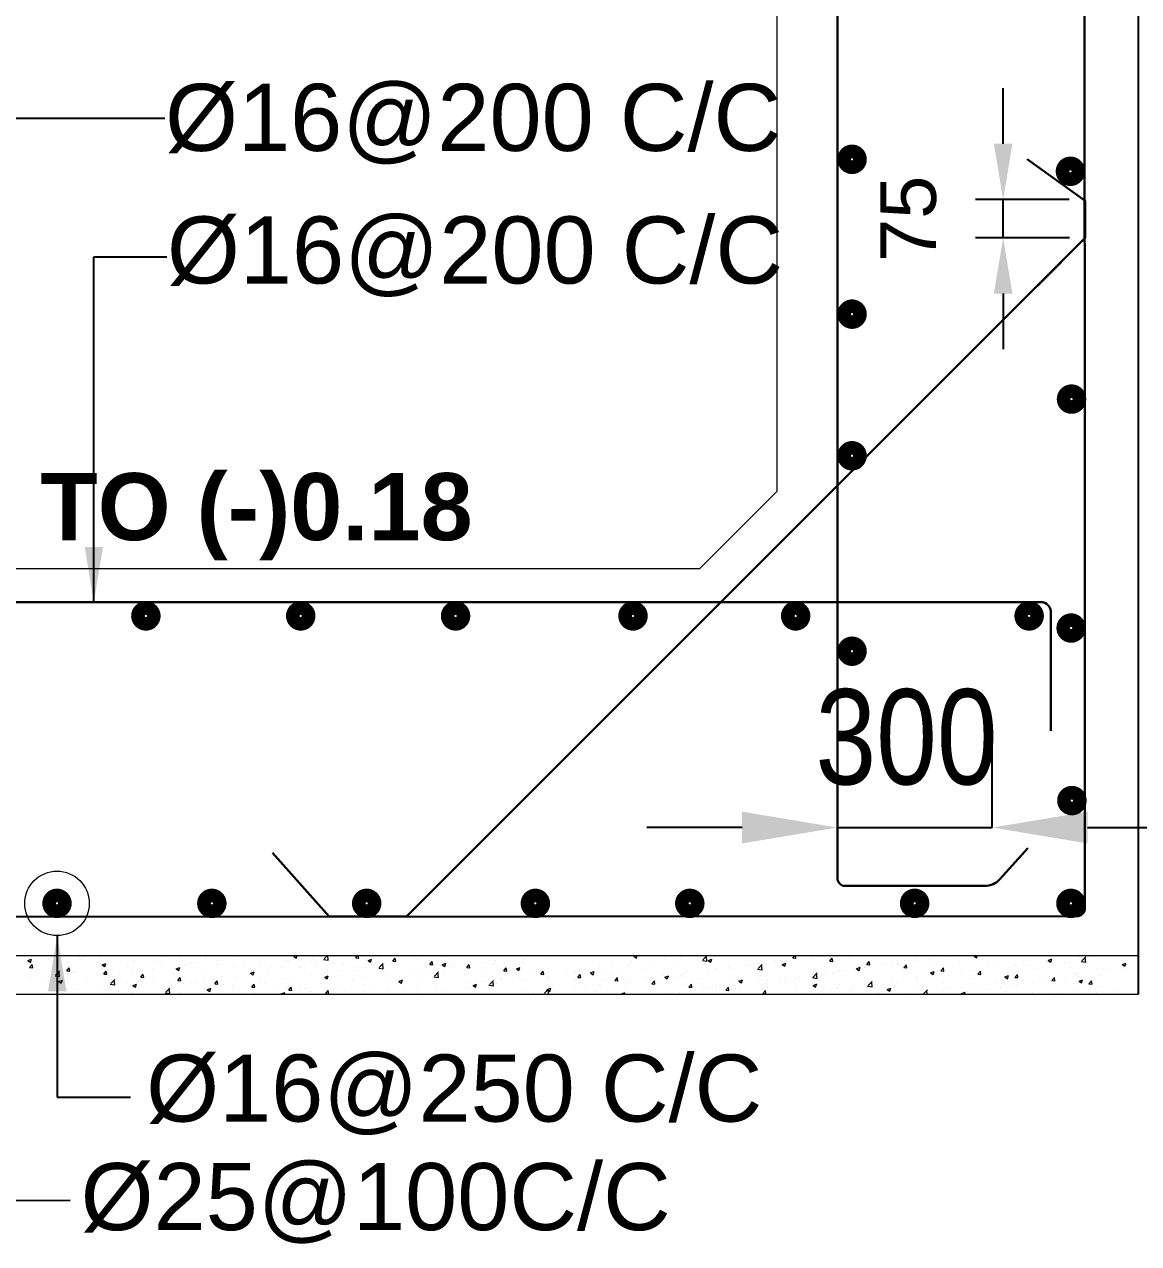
# Model space of a CAD drawing. Extents: x -358915 to 1258323, y -1667244 to -305611.
# Drawn here: x 596799 to 599606, y -1476879 to -1473808 of the extents above; entities that cross this region are included whole.
import ezdxf

# ---------------------------------------------------------------- set-up
doc = ezdxf.new("R2010")
doc.units = 0
doc.header["$LTSCALE"] = 300
doc.header["$MEASUREMENT"] = 0
doc.layers.get('DEFPOINTS').update_dxf_attribs({"linetype": 'CONTINUOUS'})
doc.layers.add('Dim', color=7, linetype='CONTINUOUS', lineweight=9)
doc.layers.add('ROD', color=1, linetype='CONTINUOUS', lineweight=30)
for name, color, linetype in [('LINE', 7, 'CONTINUOUS'), ('TEXT', 10, 'CONTINUOUS'), ('TXT', 7, 'CONTINUOUS')]:
    doc.layers.add(name, color=color, linetype=linetype)
doc.styles.add('Arial', font='arial.ttf')
doc.styles.add('DIM', font='isocp3.shx')
doc.styles.add('dimText', font='ARIALN.TTF')
doc.dimstyles.new('dim n_120', dxfattribs={"dimtxt": 240, "dimasz": 240, "dimexe": 240, "dimexo": 150, "dimgap": 100, "dimtad": 2, "dimdec": 0, "dimzin": 0, "dimdsep": 46, "dimtxsty": 'DIM', "dimcen": 350, "dimclrd": 5, "dimclre": 5, "dimclrt": 7, "dimadec": 0, "dimazin": 0, "dimtfac": 1, "dimtdec": 0, "dimtmove": 0, "dimatfit": 3, "dimfxl": 240, "dimfxlon": 1, "dimtolj": 1, "dimtzin": 0, "dimarcsym": 0})
doc.dimstyles.new('dim_70', dxfattribs={"dimtxt": 140, "dimasz": 140, "dimexe": 70, "dimexo": 40, "dimgap": 50, "dimtad": 1, "dimdec": 0, "dimzin": 0, "dimdsep": 46, "dimtxsty": 'Arial', "dimcen": 0.09, "dimclrd": 5, "dimclre": 5, "dimclrt": 7, "dimadec": 0, "dimazin": 0, "dimtfac": 1, "dimtdec": 0, "dimtmove": 0, "dimatfit": 3, "dimfxl": 1, "dimtolj": 1, "dimtzin": 0, "dimarcsym": 0})

# ---------------------------------------------------------------- blocks, each defined once
blk = doc.blocks.new('*D711')
at = {"layer": 'DEFPOINTS', "color": 0, "ltscale": 50, "transparency": 16777216}
for p in [(599237.3, -1475830.9), (598847.3, -1475947.5), (599237.3, -1475947.5)]:
    blk.add_point(p, dxfattribs=at)
at = {"layer": 'Dim', "color": 5, "lineweight": -2, "ltscale": 50, "transparency": 16777216}
for p, q in [((598847.3, -1475830.9), (598847.3, -1475590.9)), ((599237.3, -1475830.9), (599237.3, -1475590.9)), ((598607.3, -1475830.9), (598367.3, -1475830.9)), ((598847.3, -1475830.9), (599237.3, -1475830.9)), ((599477.3, -1475830.9), (599717.3, -1475830.9))]:
    blk.add_line(p, q, dxfattribs=at)
at = {"layer": 'Dim', "color": 5, "ltscale": 50, "transparency": 16777216}
for points in [[(598607.3, -1475790.9), (598607.3, -1475870.9), (598847.3, -1475830.9)], [(599477.3, -1475790.9), (599477.3, -1475870.9), (599237.3, -1475830.9)]]:
    blk.add_solid(points, dxfattribs=at)
at = {"layer": 'Dim', "color": 7, "ltscale": 50, "transparency": 16777216, "insert": (599021.3, -1475604), "char_height": 240, "attachment_point": 5, "style": 'dimText'}
blk.add_mtext('\\A1;300', dxfattribs=at)
blk = doc.blocks.new('*D712')
at = {"layer": 'DEFPOINTS', "color": 0, "ltscale": 50, "transparency": 16777216}
for p in [(599264.6, -1474248.6), (599471.3, -1474248.6), (599471.4, -1474345.8)]:
    blk.add_point(p, dxfattribs=at)
at = {"layer": 'Dim', "color": 5, "lineweight": -2, "ltscale": 50, "transparency": 16777216}
for p, q in [((599264.6, -1474108.6), (599264.6, -1473968.6)), ((599431.3, -1474248.6), (599194.6, -1474248.6)), ((599264.6, -1474345.8), (599264.6, -1474248.6)), ((599431.4, -1474345.8), (599194.6, -1474345.8)), ((599264.6, -1474485.8), (599264.6, -1474625.8))]:
    blk.add_line(p, q, dxfattribs=at)
at = {"layer": 'Dim', "color": 5, "ltscale": 50, "transparency": 16777216}
for points in [[(599241.3, -1474108.6), (599288, -1474108.6), (599264.6, -1474248.6)], [(599241.3, -1474485.8), (599288, -1474485.8), (599264.6, -1474345.8)]]:
    blk.add_solid(points, dxfattribs=at)
at = {"layer": 'Dim', "color": 7, "lineweight": 18, "ltscale": 50, "transparency": 16777216, "insert": (599026.4, -1474297.6), "char_height": 140, "attachment_point": 5, "rotation": 90, "style": 'Arial'}
blk.add_mtext('\\A1;75', dxfattribs=at)

msp = doc.modelspace()

# ---------------------------------------------------------------- linework, layer by layer
at = {"layer": 'Dim', "color": 2, "ltscale": 50}
for p, q in [((596808.5, -1476166.2, 0), (596817.6, -1476162.7, 0)), ((596808.5, -1476166.2, 0), (596814.9, -1476170.6, 0)), ((596812.7, -1476183.6, 0), (596819, -1476176.1, 0)), ((596814.9, -1476170.6, 0), (596817.5, -1476162.7, 0)), ((596820.5, -1476184.3, 0), (596819, -1476176.2, 0)), ((596861.3, -1476162.1, 0), (596861.3, -1476162.1, 0)), ((596867.9, -1476158, 0), (596867.9, -1476158, 0)), ((596909.4, -1476168.1, 0), (596909.4, -1476168.1, 0)), ((596937.3, -1476161, 0), (596937.3, -1476161, 0)), ((596941.9, -1476163.8, 0), (596941.9, -1476163.8, 0)), ((596991.2, -1476157.3, 0), (596991.2, -1476157.3, 0)), ((596995.3, -1476176.6, 0), (597004.4, -1476173.1, 0)), ((596995.3, -1476176.6, 0), (597001.8, -1476181, 0)), ((597001.7, -1476181, 0), (597004.4, -1476173.1, 0)), ((597006.7, -1476163.9, 0), (597006.7, -1476163.9, 0)), ((597059.6, -1476178.2, 0), (597059.6, -1476178.2, 0)), ((597074.3, -1476168.4, 0), (597074.3, -1476168.4, 0)), ((597076.1, -1476166.8, 0), (597076.1, -1476166.8, 0)), ((597127.1, -1476168.4, 0), (597127.1, -1476168.4, 0)), ((597145.5, -1476169.8, 0), (597145.5, -1476169.8, 0)), ((597150.1, -1476155.4, 0), (597150.1, -1476155.4, 0)), ((597187.5, -1476155.2, 0), (597187.5, -1476155.2, 0)), ((597193.9, -1476159.3, 0), (597193.9, -1476159.3, 0)), ((597203, -1476176.2, 0), (597203, -1476176.2, 0)), ((597214.9, -1476172.7, 0), (597214.9, -1476172.7, 0)), ((597235.5, -1476171.9, 0), (597235.5, -1476171.9, 0)), ((597256.8, -1476158.2, 0), (597256.8, -1476158.2, 0)), ((597284.3, -1476175.6, 0), (597284.3, -1476175.6, 0)), ((597284.7, -1476165.5, 0), (597284.7, -1476165.5, 0)), ((597326.2, -1476161.1, 0), (597326.2, -1476161.1, 0)), ((597366.8, -1476154.6, 0), (597366.8, -1476154.6, 0)), ((597392.2, -1476175.3, 0), (597392.2, -1476175.3, 0)), ((597395.6, -1476164, 0), (597395.6, -1476164, 0)), ((597457.9, -1476167, 0), (597457.9, -1476167, 0)), ((597465, -1476167, 0), (597465, -1476167, 0)), ((597478.2, -1476155.5, 0), (597483.7, -1476153.4, 0)), ((597478.2, -1476155.5, 0), (597484.6, -1476159.9, 0)), ((597484.6, -1476159.9, 0), (597486.8, -1476153.4, 0)), ((597523.8, -1476167.9, 0), (597523.8, -1476167.9, 0)), ((597525.4, -1476157.3, 0), (597525.4, -1476157.3, 0)), ((597534.4, -1476169.9, 0), (597534.4, -1476169.9, 0)), ((597553.2, -1476163.5, 0), (597564.8, -1476165.3, 0)), ((597554.6, -1476162, 0), (597562.9, -1476153.4, 0)), ((597564.7, -1476165.3, 0), (597563.4, -1476153.4, 0)), ((597578.3, -1476173.6, 0), (597578.3, -1476173.6, 0)), ((597599.6, -1476154.9, 0), (597599.6, -1476154.9, 0)), ((597603.8, -1476172.8, 0), (597603.8, -1476172.8, 0)), ((597633.9, -1476159.2, 0), (597638.8, -1476153.4, 0)), ((597633.9, -1476159.2, 0), (597641.7, -1476159.9, 0)), ((597641.6, -1476160, 0), (597640.4, -1476153.4, 0)), ((597660.4, -1476162.8, 0), (597660.4, -1476162.8, 0)), ((597665, -1476165.9, 0), (597674.1, -1476162.4, 0)), ((597665, -1476165.9, 0), (597671.5, -1476170.3, 0)), ((597671.4, -1476170.3, 0), (597674.1, -1476162.5, 0)), ((597673.2, -1476175.8, 0), (597673.2, -1476175.8, 0)), ((597693, -1476158.5, 0), (597693, -1476158.5, 0)), ((597693.4, -1476183.5, 0), (597703.5, -1476173, 0)), ((597703.5, -1476186.8, 0), (597702.1, -1476174.5, 0)), ((597706.6, -1476170.4, 0), (597706.6, -1476170.4, 0)), ((597723.8, -1476173.3, 0), (597723.8, -1476173.3, 0)), ((597727.1, -1476167.4, 0), (597733.4, -1476159.9, 0)), ((597727.1, -1476167.4, 0), (597734.9, -1476168.1, 0)), ((597734.9, -1476168.1, 0), (597733.4, -1476160, 0)), ((597782.4, -1476157.4, 0), (597782.4, -1476157.4, 0)), ((597790.5, -1476164.2, 0), (597790.5, -1476164.2, 0)), ((597820.4, -1476175.6, 0), (597826.6, -1476168.1, 0)), ((597820.4, -1476175.6, 0), (597828.1, -1476176.2, 0)), ((597828.1, -1476176.3, 0), (597826.6, -1476168.1, 0)), ((597851.8, -1476176.4, 0), (597860.9, -1476172.9, 0)), ((597851.8, -1476176.4, 0), (597858.3, -1476180.7, 0)), ((597856.2, -1476155.8, 0), (597856.2, -1476155.8, 0)), ((597858.3, -1476180.7, 0), (597860.9, -1476172.9, 0)), ((597913.6, -1476183.7, 0), (597919.9, -1476176.2, 0)), ((597921.4, -1476184.4, 0), (597919.9, -1476176.3, 0)), ((597954, -1476170.9, 0), (597954, -1476170.9, 0)), ((597983.7, -1476176.9, 0), (597983.7, -1476176.9, 0)), ((597986.5, -1476166.6, 0), (597986.5, -1476166.6, 0)), ((598035.8, -1476160.1, 0), (598035.8, -1476160.1, 0)), ((598054.5, -1476171.9, 0), (598054.5, -1476171.9, 0)), ((598059.5, -1476163.9, 0), (598059.5, -1476163.9, 0)), ((598122.1, -1476162.1, 0), (598122.1, -1476162.1, 0)), ((598280.1, -1476174.7, 0), (598280.1, -1476174.7, 0)), ((598320.4, -1476178.2, 0), (598320.4, -1476178.2, 0)), ((598329.3, -1476168.2, 0), (598329.3, -1476168.2, 0)), ((598334.7, -1476155.2, 0), (598339.5, -1476153.4, 0)), ((598334.7, -1476155.2, 0), (598341.2, -1476159.6, 0)), ((598341.1, -1476159.6, 0), (598343.2, -1476153.4, 0)), ((598387.1, -1476169, 0), (598387.1, -1476169, 0)), ((598411.4, -1476157.4, 0), (598411.4, -1476157.4, 0)), ((598433.2, -1476176.4, 0), (598433.2, -1476176.4, 0)), ((598452.8, -1476160.7, 0), (598452.8, -1476160.7, 0)), ((598507.2, -1476166, 0), (598518.7, -1476167.8, 0)), ((598508.6, -1476164.5, 0), (598518.7, -1476153.9, 0)), ((598509, -1476163.3, 0), (598509, -1476163.3, 0)), ((598518.7, -1476167.8, 0), (598517.3, -1476155.4, 0)), ((598521.5, -1476165.7, 0), (598530.6, -1476162.2, 0)), ((598521.5, -1476165.7, 0), (598528, -1476170, 0)), ((598528, -1476170, 0), (598530.6, -1476162.2, 0)), ((598622.9, -1476176.4, 0), (598622.9, -1476176.4, 0)), ((598647.3, -1476186, 0), (598657.5, -1476175.5, 0)), ((598651.2, -1476176.8, 0), (598651.2, -1476176.8, 0)), ((598657.4, -1476189.3, 0), (598656, -1476176.9, 0)), ((598691.8, -1476165.9, 0), (598691.8, -1476165.9, 0)), ((598705, -1476165.6, 0), (598705, -1476165.6, 0)), ((598708.4, -1476176.1, 0), (598717.5, -1476172.6, 0)), ((598708.4, -1476176.1, 0), (598714.8, -1476180.4, 0)), ((598714.8, -1476180.4, 0), (598717.4, -1476172.6, 0)), ((598718.7, -1476167, 0), (598718.7, -1476167, 0)), ((598734.8, -1476159.3, 0), (598739.8, -1476153.4, 0)), ((598734.8, -1476159.3, 0), (598742.5, -1476160, 0)), ((598737.5, -1476161.3, 0), (598737.5, -1476161.3, 0)), ((598742.5, -1476160.1, 0), (598741.3, -1476153.4, 0)), ((598785.4, -1476157.9, 0), (598785.4, -1476157.9, 0)), ((598786.8, -1476154.8, 0), (598786.8, -1476154.8, 0)), ((598808.9, -1476156.3, 0), (598808.9, -1476156.3, 0)), ((598828, -1476167.5, 0), (598834.3, -1476160, 0)), ((598828, -1476167.5, 0), (598835.8, -1476168.2, 0)), ((598835.8, -1476168.2, 0), (598834.3, -1476160.1, 0)), ((598878.3, -1476159.2, 0), (598878.3, -1476159.2, 0)), ((598921.3, -1476175.7, 0), (598927.5, -1476168.2, 0)), ((598921.3, -1476175.7, 0), (598929, -1476176.3, 0)), ((598929, -1476176.4, 0), (598927.5, -1476168.2, 0)), ((598947.7, -1476162.1, 0), (598947.7, -1476162.1, 0)), ((598968.9, -1476172.3, 0), (598968.9, -1476172.3, 0)), ((598983.8, -1476173.9, 0), (598983.8, -1476173.9, 0)), ((598998.5, -1476173.7, 0), (598998.5, -1476173.7, 0)), ((599014.5, -1476183.8, 0), (599020.8, -1476176.4, 0)), ((599017.1, -1476165, 0), (599017.1, -1476165, 0)), ((599022.2, -1476184.5, 0), (599020.7, -1476176.4, 0)), ((599031.1, -1476169.4, 0), (599031.1, -1476169.4, 0)), ((599044.7, -1476159.3, 0), (599044.7, -1476159.3, 0)), ((599049.4, -1476165.6, 0), (599049.4, -1476165.6, 0)), ((599080.3, -1476162.9, 0), (599080.3, -1476162.9, 0)), ((599086.5, -1476168, 0), (599086.5, -1476168, 0)), ((599117, -1476155.9, 0), (599117, -1476155.9, 0)), ((599155.9, -1476170.9, 0), (599155.9, -1476170.9, 0)), ((599191.3, -1476155, 0), (599195.3, -1476153.4, 0)), ((599191.3, -1476155, 0), (599197.7, -1476159.3, 0)), ((599197.7, -1476159.3, 0), (599199.7, -1476153.4, 0)), ((599225.3, -1476173.8, 0), (599225.3, -1476173.8, 0)), ((599294.7, -1476176.8, 0), (599294.7, -1476176.8, 0)), ((599315.3, -1476171.9, 0), (599315.3, -1476171.9, 0)), ((599324.6, -1476177.5, 0), (599324.6, -1476177.5, 0)), ((599373.9, -1476171, 0), (599373.9, -1476171, 0)), ((599378.1, -1476165.4, 0), (599387.2, -1476161.9, 0)), ((599378.1, -1476165.4, 0), (599384.5, -1476169.7, 0)), ((599382.1, -1476162.8, 0), (599382.1, -1476162.8, 0)), ((599384.5, -1476169.7, 0), (599387.1, -1476161.9, 0)), ((599418.4, -1476171.8, 0), (599418.4, -1476171.8, 0)), ((599447.7, -1476154.4, 0), (599447.7, -1476154.4, 0)), ((599456, -1476160.2, 0), (599456, -1476160.2, 0)), ((599461.1, -1476168.5, 0), (599472.7, -1476170.3, 0)), ((599462.6, -1476167, 0), (599472.7, -1476156.4, 0)), ((599472.7, -1476170.2, 0), (599471.2, -1476157.9, 0)), ((599488.5, -1476155.9, 0), (599488.5, -1476155.9, 0)), ((599494.2, -1476158.8, 0), (599494.2, -1476158.8, 0)), ((599564.9, -1476175.8, 0), (599573.3, -1476172.6, 0)), ((599564.9, -1476175.8, 0), (599571.4, -1476180.1, 0)), ((599571.3, -1476180.2, 0), (599573.3, -1476174.3, 0)), ((596812.7, -1476183.6, 0), (596820.5, -1476184.3, 0)), ((596814.6, -1476206.7, 0), (596814.6, -1476206.7, 0)), ((596827.3, -1476178.9, 0), (596827.3, -1476178.9, 0)), ((596846.8, -1476207.5, 0), (596846.8, -1476207.5, 0)), ((596859.7, -1476205.4, 0), (596859.7, -1476205.4, 0)), ((596876.7, -1476204.1, 0), (596888.3, -1476205.9, 0)), ((596878.2, -1476202.6, 0), (596888.3, -1476192, 0)), ((596888.3, -1476205.9, 0), (596886.8, -1476193.5, 0)), ((596906, -1476191.8, 0), (596912.2, -1476184.3, 0)), ((596906, -1476191.8, 0), (596913.7, -1476192.4, 0)), ((596913.7, -1476192.5, 0), (596912.2, -1476184.3, 0)), ((596922.7, -1476194.4, 0), (596922.7, -1476194.4, 0)), ((596927.2, -1476195.7, 0), (596927.2, -1476195.7, 0)), ((596957, -1476208.6, 0), (596957, -1476208.6, 0)), ((596994, -1476186.5, 0), (596994, -1476186.5, 0)), ((596998.5, -1476181.4, 0), (596998.5, -1476181.4, 0)), ((596999.2, -1476199.9, 0), (597005.5, -1476192.5, 0)), ((596999.2, -1476199.9, 0), (597007, -1476200.6, 0)), ((597007, -1476200.6, 0), (597005.5, -1476192.5, 0)), ((597039.1, -1476197.8, 0), (597039.1, -1476197.8, 0)), ((597071.6, -1476193.5, 0), (597071.6, -1476193.5, 0)), ((597092.5, -1476208.1, 0), (597098.7, -1476200.6, 0)), ((597092.5, -1476208.1, 0), (597100.2, -1476208.8, 0)), ((597100.2, -1476208.8, 0), (597098.7, -1476200.7, 0)), ((597120.9, -1476187, 0), (597120.9, -1476187, 0)), ((597182.1, -1476187, 0), (597191.2, -1476183.6, 0)), ((597182.1, -1476187, 0), (597188.6, -1476191.4, 0)), ((597185.7, -1476216.2, 0), (597192, -1476208.8, 0)), ((597188.6, -1476191.4, 0), (597191.2, -1476183.6, 0)), ((597193.4, -1476217, 0), (597191.9, -1476208.8, 0)), ((597192.3, -1476202.6, 0), (597192.3, -1476202.6, 0)), ((597258, -1476194.2, 0), (597258, -1476194.2, 0)), ((597296.4, -1476206.9, 0), (597296.4, -1476206.9, 0)), ((597325.5, -1476184.5, 0), (597325.5, -1476184.5, 0)), ((597332.6, -1476205.9, 0), (597332.6, -1476205.9, 0)), ((597353.7, -1476178.6, 0), (597353.7, -1476178.6, 0)), ((597365.2, -1476201.6, 0), (597365.2, -1476201.6, 0)), ((597369, -1476197.5, 0), (597378.1, -1476194, 0)), ((597369, -1476197.5, 0), (597375.4, -1476201.8, 0)), ((597372.2, -1476193.9, 0), (597372.2, -1476193.9, 0)), ((597375.4, -1476201.8, 0), (597378, -1476194, 0)), ((597414.4, -1476195.1, 0), (597414.4, -1476195.1, 0)), ((597423.1, -1476181.5, 0), (597423.1, -1476181.5, 0)), ((597448, -1476180.9, 0), (597448, -1476180.9, 0)), ((597492.4, -1476184.4, 0), (597492.4, -1476184.4, 0)), ((597496.5, -1476184.3, 0), (597496.5, -1476184.3, 0)), ((597523.8, -1476200.5, 0), (597523.8, -1476200.5, 0)), ((597529.1, -1476180.1, 0), (597529.1, -1476180.1, 0)), ((597555, -1476196.4, 0), (597555, -1476196.4, 0)), ((597555.8, -1476207.9, 0), (597564.9, -1476204.4, 0)), ((597555.8, -1476207.9, 0), (597562.2, -1476212.2, 0)), ((597561.8, -1476187.4, 0), (597561.8, -1476187.4, 0)), ((597562.2, -1476212.2, 0), (597564.8, -1476204.4, 0)), ((597590.6, -1476191.4, 0), (597590.6, -1476191.4, 0)), ((597630.8, -1476183.4, 0), (597630.8, -1476183.4, 0)), ((597631.2, -1476190.3, 0), (597631.2, -1476190.3, 0)), ((597656.2, -1476183.1, 0), (597656.2, -1476183.1, 0)), ((597692, -1476185.1, 0), (597703.5, -1476186.9, 0)), ((597700.6, -1476193.2, 0), (597700.6, -1476193.2, 0)), ((597708, -1476203.3, 0), (597708, -1476203.3, 0)), ((597742.6, -1476178.7, 0), (597742.6, -1476178.7, 0)), ((597770, -1476196.2, 0), (597770, -1476196.2, 0)), ((597788.9, -1476207.4, 0), (597788.9, -1476207.4, 0)), ((597790.1, -1476192.5, 0), (597790.1, -1476192.5, 0)), ((597812, -1476181.6, 0), (597812, -1476181.6, 0)), ((597822.6, -1476188.2, 0), (597822.6, -1476188.2, 0)), ((597830.7, -1476206.6, 0), (597842.3, -1476208.4, 0)), ((597832, -1476202.9, 0), (597832, -1476202.9, 0)), ((597832.1, -1476205.1, 0), (597842.3, -1476194.5, 0)), ((597839.4, -1476199.1, 0), (597839.4, -1476199.1, 0)), ((597842.2, -1476208.3, 0), (597840.8, -1476196, 0)), ((597854.6, -1476199.1, 0), (597854.6, -1476199.1, 0)), ((597871.9, -1476181.7, 0), (597871.9, -1476181.7, 0)), ((597881.4, -1476184.6, 0), (597881.4, -1476184.6, 0)), ((597907.9, -1476189.9, 0), (597907.9, -1476189.9, 0)), ((597908.8, -1476202, 0), (597908.8, -1476202, 0)), ((597913.6, -1476183.7, 0), (597921.4, -1476184.4, 0)), ((597922.1, -1476189.4, 0), (597922.1, -1476189.4, 0)), ((597950.8, -1476187.5, 0), (597950.8, -1476187.5, 0)), ((597978.2, -1476205, 0), (597978.2, -1476205, 0)), ((597988.9, -1476180.2, 0), (597988.9, -1476180.2, 0)), ((598006.9, -1476191.9, 0), (598013.1, -1476184.4, 0)), ((598006.9, -1476191.9, 0), (598014.6, -1476192.5, 0)), ((598014.6, -1476192.6, 0), (598013.1, -1476184.4, 0)), ((598020.2, -1476190.4, 0), (598020.2, -1476190.4, 0)), ((598038.7, -1476186.8, 0), (598047.8, -1476183.3, 0)), ((598038.7, -1476186.8, 0), (598045.1, -1476191.1, 0)), ((598045.1, -1476191.1, 0), (598047.7, -1476183.3, 0)), ((598047.6, -1476207.9, 0), (598047.6, -1476207.9, 0)), ((598083.7, -1476200.6, 0), (598083.7, -1476200.6, 0)), ((598089.6, -1476193.4, 0), (598089.6, -1476193.4, 0)), ((598100.1, -1476200, 0), (598106.4, -1476192.6, 0)), ((598100.1, -1476200, 0), (598107.9, -1476200.7, 0)), ((598107.8, -1476200.8, 0), (598106.3, -1476192.6, 0)), ((598116.2, -1476196.3, 0), (598116.2, -1476196.3, 0)), ((598120.5, -1476205.4, 0), (598120.5, -1476205.4, 0)), ((598159, -1476196.3, 0), (598159, -1476196.3, 0)), ((598165.4, -1476189.8, 0), (598165.4, -1476189.8, 0)), ((598187.2, -1476196.3, 0), (598187.2, -1476196.3, 0)), ((598193.4, -1476208.2, 0), (598199.6, -1476200.7, 0)), ((598193.4, -1476208.2, 0), (598201.1, -1476208.9, 0)), ((598201.1, -1476208.9, 0), (598199.6, -1476200.8, 0)), ((598225.5, -1476197.2, 0), (598234.6, -1476193.7, 0)), ((598225.5, -1476197.2, 0), (598232, -1476201.5, 0)), ((598228.4, -1476199.2, 0), (598228.4, -1476199.2, 0)), ((598231.9, -1476201.5, 0), (598234.6, -1476193.7, 0)), ((598247.5, -1476179, 0), (598247.5, -1476179, 0)), ((598252.9, -1476188, 0), (598252.9, -1476188, 0)), ((598281.6, -1476202.4, 0), (598281.6, -1476202.4, 0)), ((598286.6, -1476216.3, 0), (598292.9, -1476208.9, 0)), ((598294.3, -1476217.1, 0), (598292.8, -1476208.9, 0)), ((598297.8, -1476202.2, 0), (598297.8, -1476202.2, 0)), ((598357.4, -1476189.4, 0), (598357.4, -1476189.4, 0)), ((598367.2, -1476205.1, 0), (598367.2, -1476205.1, 0)), ((598377.2, -1476208.7, 0), (598377.2, -1476208.7, 0)), ((598409.8, -1476204.4, 0), (598409.8, -1476204.4, 0)), ((598412.3, -1476207.6, 0), (598421.4, -1476204.1, 0)), ((598412.3, -1476207.6, 0), (598418.8, -1476211.9, 0)), ((598418.7, -1476212, 0), (598421.4, -1476204.1, 0)), ((598436.6, -1476208, 0), (598436.6, -1476208, 0)), ((598451.2, -1476204, 0), (598451.2, -1476204, 0)), ((598459, -1476197.9, 0), (598459, -1476197.9, 0)), ((598464.3, -1476204.9, 0), (598464.3, -1476204.9, 0)), ((598518.8, -1476194.3, 0), (598518.8, -1476194.3, 0)), ((598540.2, -1476191.9, 0), (598540.2, -1476191.9, 0)), ((598541.1, -1476187.1, 0), (598541.1, -1476187.1, 0)), ((598573.6, -1476182.8, 0), (598573.6, -1476182.8, 0)), ((598585.5, -1476185.1, 0), (598585.5, -1476185.1, 0)), ((598616, -1476178.9, 0), (598616, -1476178.9, 0)), ((598645.9, -1476187.5, 0), (598657.5, -1476189.3, 0)), ((598752.6, -1476206.1, 0), (598752.6, -1476206.1, 0)), ((598783.8, -1476201.2, 0), (598783.8, -1476201.2, 0)), ((598784.6, -1476209, 0), (598796.2, -1476210.8, 0)), ((598786.1, -1476207.5, 0), (598796.2, -1476197, 0)), ((598796.2, -1476210.8, 0), (598794.7, -1476198.5, 0)), ((598817.3, -1476198.3, 0), (598817.3, -1476198.3, 0)), ((598834.7, -1476195.3, 0), (598834.7, -1476195.3, 0)), ((598849.5, -1476192.8, 0), (598849.5, -1476192.8, 0)), ((598867.2, -1476191, 0), (598867.2, -1476191, 0)), ((598893.1, -1476185.3, 0), (598893.1, -1476185.3, 0)), ((598895.2, -1476186.5, 0), (598904.3, -1476183, 0)), ((598895.2, -1476186.5, 0), (598901.7, -1476190.8, 0)), ((598901.6, -1476190.8, 0), (598904.3, -1476183, 0)), ((598916.4, -1476184.5, 0), (598916.4, -1476184.5, 0)), ((598917, -1476183.1, 0), (598917, -1476183.1, 0)), ((599014.5, -1476183.8, 0), (599022.3, -1476184.5, 0)), ((599047.9, -1476208.9, 0), (599047.9, -1476208.9, 0)), ((599082, -1476196.9, 0), (599091.1, -1476193.4, 0)), ((599082, -1476196.9, 0), (599088.5, -1476201.3, 0)), ((599088.5, -1476201.3, 0), (599091.1, -1476193.4, 0)), ((599107.8, -1476192, 0), (599114, -1476184.5, 0)), ((599107.8, -1476192, 0), (599115.5, -1476192.7, 0)), ((599115.5, -1476192.7, 0), (599114, -1476184.6, 0)), ((599115.4, -1476199.1, 0), (599115.4, -1476199.1, 0)), ((599128.2, -1476203.4, 0), (599128.2, -1476203.4, 0)), ((599160.8, -1476199.1, 0), (599160.8, -1476199.1, 0)), ((599182.1, -1476190, 0), (599182.1, -1476190, 0)), ((599201, -1476200.1, 0), (599207.3, -1476192.7, 0)), ((599201, -1476200.1, 0), (599208.8, -1476200.8, 0)), ((599208.7, -1476200.9, 0), (599207.2, -1476192.7, 0)), ((599210, -1476192.6, 0), (599210, -1476192.6, 0)), ((599247.8, -1476181.7, 0), (599247.8, -1476181.7, 0)), ((599266.8, -1476197.8, 0), (599266.8, -1476197.8, 0)), ((599268.9, -1476207.3, 0), (599278, -1476203.8, 0)), ((599268.9, -1476207.3, 0), (599275.3, -1476211.7, 0)), ((599275.3, -1476211.7, 0), (599277.9, -1476203.8, 0)), ((599292.1, -1476181.8, 0), (599292.1, -1476181.8, 0)), ((599294.2, -1476208.3, 0), (599300.5, -1476200.8, 0)), ((599294.2, -1476208.3, 0), (599302, -1476209, 0)), ((599302, -1476209, 0), (599300.5, -1476200.9, 0)), ((599342.6, -1476184.8, 0), (599342.6, -1476184.8, 0)), ((599364.1, -1476179.7, 0), (599364.1, -1476179.7, 0)), ((599380.5, -1476206, 0), (599380.5, -1476206, 0)), ((599387.5, -1476216.5, 0), (599393.7, -1476209, 0)), ((599395.2, -1476217.2, 0), (599393.7, -1476209, 0)), ((599433.5, -1476182.6, 0), (599433.5, -1476182.6, 0)), ((599446.1, -1476197.7, 0), (599446.1, -1476197.7, 0)), ((599449.5, -1476200.3, 0), (599449.5, -1476200.3, 0)), ((599454.3, -1476207.2, 0), (599454.3, -1476207.2, 0)), ((599502.9, -1476185.6, 0), (599502.9, -1476185.6, 0)), ((599503.6, -1476200.7, 0), (599503.6, -1476200.7, 0)), ((599513.7, -1476188, 0), (599513.7, -1476188, 0)), ((599525.4, -1476187.3, 0), (599525.4, -1476187.3, 0)), ((599572.3, -1476188.5, 0), (599572.3, -1476188.5, 0)), ((596875.2, -1476219.4, 0), (596875.2, -1476219.4, 0)), ((596884, -1476209.6, 0), (596884, -1476209.6, 0)), ((596886.1, -1476218.6, 0), (596895.2, -1476215.1, 0)), ((596886.1, -1476218.6, 0), (596892.5, -1476222.9, 0)), ((596892.5, -1476222.9, 0), (596895.1, -1476215.1, 0)), ((596907.7, -1476215.1, 0), (596907.7, -1476215.1, 0)), ((596925.6, -1476238.9, 0), (596925.6, -1476238.9, 0)), ((596953.4, -1476212.5, 0), (596953.4, -1476212.5, 0)), ((596992.4, -1476229.8, 0), (596992.4, -1476229.8, 0)), ((597015.5, -1476225.6, 0), (597027, -1476227.4, 0)), ((597016.9, -1476224.1, 0), (597027, -1476213.6, 0)), ((597022.8, -1476215.5, 0), (597022.8, -1476215.5, 0)), ((597027, -1476227.4, 0), (597025.6, -1476215, 0)), ((597058, -1476221.5, 0), (597058, -1476221.5, 0)), ((597072.9, -1476229, 0), (597082, -1476225.5, 0)), ((597072.9, -1476229, 0), (597079.4, -1476233.3, 0)), ((597079.3, -1476233.3, 0), (597082, -1476225.5, 0)), ((597086.7, -1476238.3, 0), (597086.7, -1476238.3, 0)), ((597092.2, -1476218.4, 0), (597092.2, -1476218.4, 0)), ((597125.6, -1476211.7, 0), (597125.6, -1476211.7, 0)), ((597144.7, -1476233, 0), (597144.7, -1476233, 0)), ((597155.7, -1476245.6, 0), (597165.8, -1476235.1, 0)), ((597161.6, -1476221.3, 0), (597161.6, -1476221.3, 0)), ((597165.8, -1476248.9, 0), (597164.3, -1476236.6, 0)), ((597168.8, -1476227.5, 0), (597168.8, -1476227.5, 0)), ((597185.7, -1476216.2, 0), (597193.5, -1476216.9, 0)), ((597201.3, -1476223.2, 0), (597201.3, -1476223.2, 0)), ((597220.6, -1476220, 0), (597220.6, -1476220, 0)), ((597231, -1476224.3, 0), (597231, -1476224.3, 0)), ((597250.5, -1476216.7, 0), (597250.5, -1476216.7, 0)), ((597256.4, -1476237.5, 0), (597256.4, -1476237.5, 0)), ((597259.7, -1476239.4, 0), (597268.8, -1476235.9, 0)), ((597259.7, -1476239.4, 0), (597266.2, -1476243.7, 0)), ((597266.2, -1476243.8, 0), (597268.8, -1476235.9, 0)), ((597278.9, -1476224.4, 0), (597285.2, -1476216.9, 0)), ((597278.9, -1476224.4, 0), (597286.7, -1476225.1, 0)), ((597286.7, -1476225.1, 0), (597285.2, -1476217, 0)), ((597300.4, -1476227.2, 0), (597300.4, -1476227.2, 0)), ((597323.9, -1476227.8, 0), (597323.9, -1476227.8, 0)), ((597327.5, -1476235.5, 0), (597327.5, -1476235.5, 0)), ((597369.8, -1476230.1, 0), (597369.8, -1476230.1, 0)), ((597372.2, -1476232.6, 0), (597378.5, -1476225.1, 0)), ((597372.2, -1476232.6, 0), (597380, -1476233.2, 0)), ((597379.9, -1476233.3, 0), (597378.4, -1476225.1, 0)), ((597390.7, -1476218.6, 0), (597390.7, -1476218.6, 0)), ((597403.3, -1476222.5, 0), (597403.3, -1476222.5, 0)), ((597439.2, -1476233.1, 0), (597439.2, -1476233.1, 0)), ((597456.3, -1476210.3, 0), (597456.3, -1476210.3, 0)), ((597462.3, -1476235.6, 0), (597462.3, -1476235.6, 0)), ((597465.4, -1476240.7, 0), (597471.7, -1476233.2, 0)), ((597473.2, -1476241.4, 0), (597471.7, -1476233.3, 0)), ((597479.1, -1476209.5, 0), (597479.1, -1476209.5, 0)), ((597494.9, -1476231.3, 0), (597494.9, -1476231.3, 0)), ((597508.6, -1476236, 0), (597508.6, -1476236, 0)), ((597544.1, -1476224.8, 0), (597544.1, -1476224.8, 0)), ((597578, -1476238.9, 0), (597578, -1476238.9, 0)), ((597589, -1476234.7, 0), (597589, -1476234.7, 0)), ((597626.2, -1476214, 0), (597626.2, -1476214, 0)), ((597654.7, -1476226.3, 0), (597654.7, -1476226.3, 0)), ((597658.8, -1476209.8, 0), (597658.8, -1476209.8, 0)), ((597680.4, -1476228.9, 0), (597680.4, -1476228.9, 0)), ((597722.2, -1476216.6, 0), (597722.2, -1476216.6, 0)), ((597742.6, -1476218.3, 0), (597751.7, -1476214.8, 0)), ((597742.6, -1476218.3, 0), (597749.1, -1476222.6, 0)), ((597749, -1476222.6, 0), (597751.7, -1476214.8, 0)), ((597756.2, -1476215.9, 0), (597756.2, -1476215.9, 0)), ((597788.4, -1476239.5, 0), (597788.4, -1476239.5, 0)), ((597837.7, -1476233, 0), (597837.7, -1476233, 0)), ((597919.8, -1476222.2, 0), (597919.8, -1476222.2, 0)), ((597920.5, -1476232.6, 0), (597920.5, -1476232.6, 0)), ((597929.4, -1476228.7, 0), (597938.5, -1476225.2, 0)), ((597929.4, -1476228.7, 0), (597935.9, -1476233.1, 0)), ((597935.9, -1476233.1, 0), (597938.5, -1476225.2, 0)), ((597952.3, -1476217.9, 0), (597952.3, -1476217.9, 0)), ((597969.4, -1476228.1, 0), (597981, -1476229.9, 0)), ((597970.9, -1476226.6, 0), (597981, -1476216, 0)), ((597981, -1476229.9, 0), (597979.5, -1476217.5, 0)), ((597987.3, -1476223.5, 0), (597987.3, -1476223.5, 0)), ((598001.6, -1476211.4, 0), (598001.6, -1476211.4, 0)), ((598053, -1476215.2, 0), (598053, -1476215.2, 0)), ((598109.6, -1476248.1, 0), (598119.7, -1476237.5, 0)), ((598116.3, -1476239.1, 0), (598125.4, -1476235.6, 0)), ((598116.3, -1476239.1, 0), (598122.7, -1476243.5, 0)), ((598117, -1476210.8, 0), (598117, -1476210.8, 0)), ((598119.7, -1476250.9, 0), (598118.3, -1476239, 0)), ((598122.7, -1476243.5, 0), (598125.3, -1476235.6, 0)), ((598129.9, -1476228.4, 0), (598129.9, -1476228.4, 0)), ((598185.6, -1476239.5, 0), (598185.6, -1476239.5, 0)), ((598186.4, -1476213.8, 0), (598186.4, -1476213.8, 0)), ((598205.8, -1476215.4, 0), (598205.8, -1476215.4, 0)), ((598213.3, -1476230.3, 0), (598213.3, -1476230.3, 0)), ((598245.9, -1476226, 0), (598245.9, -1476226, 0)), ((598251.3, -1476231.2, 0), (598251.3, -1476231.2, 0)), ((598255.8, -1476216.7, 0), (598255.8, -1476216.7, 0)), ((598286.6, -1476216.3, 0), (598294.4, -1476217, 0)), ((598295.1, -1476219.5, 0), (598295.1, -1476219.5, 0)), ((598312.7, -1476230.9, 0), (598312.7, -1476230.9, 0)), ((598318.8, -1476221.5, 0), (598318.8, -1476221.5, 0)), ((598325.2, -1476219.6, 0), (598325.2, -1476219.6, 0)), ((598379.8, -1476224.5, 0), (598386.1, -1476217, 0)), ((598379.8, -1476224.5, 0), (598387.6, -1476225.2, 0)), ((598385.6, -1476212.3, 0), (598385.6, -1476212.3, 0)), ((598387.6, -1476225.2, 0), (598386.1, -1476217.1, 0)), ((598388.5, -1476217.9, 0), (598388.5, -1476217.9, 0)), ((598394.6, -1476222.6, 0), (598394.6, -1476222.6, 0)), ((598464, -1476225.5, 0), (598464, -1476225.5, 0)), ((598473.1, -1476232.7, 0), (598479.3, -1476225.2, 0)), ((598473.1, -1476232.7, 0), (598480.9, -1476233.3, 0)), ((598480.8, -1476233.4, 0), (598479.3, -1476225.2, 0)), ((598506, -1476211, 0), (598506, -1476211, 0)), ((598506.9, -1476238.4, 0), (598506.9, -1476238.4, 0)), ((598517.2, -1476237.5, 0), (598517.2, -1476237.5, 0)), ((598533.4, -1476228.4, 0), (598533.4, -1476228.4, 0)), ((598539.4, -1476234.1, 0), (598539.4, -1476234.1, 0)), ((598566.3, -1476240.8, 0), (598572.6, -1476233.3, 0)), ((598574.1, -1476241.5, 0), (598572.6, -1476233.4, 0)), ((598575.4, -1476213.9, 0), (598575.4, -1476213.9, 0)), ((598583.9, -1476228.4, 0), (598583.9, -1476228.4, 0)), ((598588.7, -1476227.6, 0), (598588.7, -1476227.6, 0)), ((598589.8, -1476237.4, 0), (598589.8, -1476237.4, 0)), ((598599.1, -1476218, 0), (598608.2, -1476214.5, 0)), ((598599.1, -1476218, 0), (598605.6, -1476222.4, 0)), ((598602.8, -1476231.3, 0), (598602.8, -1476231.3, 0)), ((598605.6, -1476222.4, 0), (598608.2, -1476214.5, 0)), ((598644.8, -1476216.8, 0), (598644.8, -1476216.8, 0)), ((598649.6, -1476220.1, 0), (598649.6, -1476220.1, 0)), ((598665.6, -1476224.4, 0), (598665.6, -1476224.4, 0)), ((598670.8, -1476216.8, 0), (598670.8, -1476216.8, 0)), ((598672.2, -1476234.3, 0), (598672.2, -1476234.3, 0)), ((598703.3, -1476212.5, 0), (598703.3, -1476212.5, 0)), ((598714.2, -1476219.8, 0), (598714.2, -1476219.8, 0)), ((598717.1, -1476210.3, 0), (598717.1, -1476210.3, 0)), ((598741.4, -1476211.4, 0), (598741.4, -1476211.4, 0)), ((598741.6, -1476237.2, 0), (598741.6, -1476237.2, 0)), ((598783.6, -1476222.7, 0), (598783.6, -1476222.7, 0)), ((598786, -1476228.4, 0), (598795.1, -1476224.9, 0)), ((598786, -1476228.4, 0), (598792.4, -1476232.8, 0)), ((598792.4, -1476232.8, 0), (598795, -1476224.9, 0)), ((598847.9, -1476236.1, 0), (598847.9, -1476236.1, 0)), ((598853, -1476225.6, 0), (598853, -1476225.6, 0)), ((598882.2, -1476235.8, 0), (598882.2, -1476235.8, 0)), ((598915.5, -1476226.4, 0), (598915.5, -1476226.4, 0)), ((598922.4, -1476228.5, 0), (598922.4, -1476228.5, 0)), ((598923.4, -1476230.6, 0), (598934.9, -1476232.4, 0)), ((598924.8, -1476229.1, 0), (598935, -1476218.5, 0)), ((598934.9, -1476232.3, 0), (598933.5, -1476220, 0)), ((598964.3, -1476225, 0), (598964.3, -1476225, 0)), ((598972.8, -1476238.8, 0), (598981.9, -1476235.3, 0)), ((598972.8, -1476238.8, 0), (598979.3, -1476243.2, 0)), ((598979.2, -1476243.2, 0), (598981.9, -1476235.3, 0)), ((598982.2, -1476217.2, 0), (598982.2, -1476217.2, 0)), ((598991.8, -1476231.5, 0), (598991.8, -1476231.5, 0)), ((598996.9, -1476220.7, 0), (598996.9, -1476220.7, 0)), ((599039.3, -1476236.9, 0), (599039.3, -1476236.9, 0)), ((599046.1, -1476214.2, 0), (599046.1, -1476214.2, 0)), ((599061.2, -1476234.4, 0), (599061.2, -1476234.4, 0)), ((599115.1, -1476223.9, 0), (599115.1, -1476223.9, 0)), ((599130.6, -1476237.3, 0), (599130.6, -1476237.3, 0)), ((599180.5, -1476233.3, 0), (599180.5, -1476233.3, 0)), ((599191, -1476210.8, 0), (599191, -1476210.8, 0)), ((599222.1, -1476239.4, 0), (599222.1, -1476239.4, 0)), ((599246.2, -1476224.9, 0), (599246.2, -1476224.9, 0)), ((599257.9, -1476233.1, 0), (599257.9, -1476233.1, 0)), ((599290.4, -1476228.8, 0), (599290.4, -1476228.8, 0)), ((599297.9, -1476226.4, 0), (599297.9, -1476226.4, 0)), ((599313.7, -1476215.2, 0), (599313.7, -1476215.2, 0)), ((599339.7, -1476222.3, 0), (599339.7, -1476222.3, 0)), ((599373.7, -1476213.4, 0), (599373.7, -1476213.4, 0)), ((599387.5, -1476216.5, 0), (599395.3, -1476217.1, 0)), ((599421.8, -1476211.5, 0), (599421.8, -1476211.5, 0)), ((599455.7, -1476217.7, 0), (599464.8, -1476214.2, 0)), ((599455.7, -1476217.7, 0), (599462.1, -1476222.1, 0)), ((599462.1, -1476222.1, 0), (599464.7, -1476214.2, 0)), ((599480.7, -1476224.6, 0), (599487, -1476217.1, 0)), ((599480.7, -1476224.6, 0), (599488.5, -1476225.3, 0)), ((599488.5, -1476225.3, 0), (599487, -1476217.2, 0)), ((599512.1, -1476231.2, 0), (599512.1, -1476231.2, 0)), ((596858.1, -1476248.7, 0), (596858.1, -1476248.7, 0)), ((597004.9, -1476249.1, 0), (597004.9, -1476249.1, 0)), ((597037.4, -1476244.8, 0), (597037.4, -1476244.8, 0)), ((597068.9, -1476246, 0), (597068.9, -1476246, 0)), ((597154.2, -1476247.1, 0), (597165.8, -1476248.9, 0)), ((597190.7, -1476245.8, 0), (597190.7, -1476245.8, 0)), ((597251.7, -1476248.5, 0), (597251.7, -1476248.5, 0)), ((597380.2, -1476246.4, 0), (597380.2, -1476246.4, 0)), ((597446.5, -1476249.8, 0), (597455.7, -1476246.3, 0)), ((597446.6, -1476249.8, 0), (597448.2, -1476250.9, 0)), ((597454.1, -1476250.9, 0), (597455.6, -1476246.3, 0)), ((597465.4, -1476240.7, 0), (597473.2, -1476241.4, 0)), ((597522.3, -1476243.8, 0), (597522.3, -1476243.8, 0)), ((597558.7, -1476248.9, 0), (597564.9, -1476241.4, 0)), ((597558.7, -1476248.9, 0), (597566.5, -1476249.5, 0)), ((597566.4, -1476249.6, 0), (597564.9, -1476241.4, 0)), ((597604.6, -1476241.9, 0), (597604.6, -1476241.9, 0)), ((597647.4, -1476241.8, 0), (597647.4, -1476241.8, 0)), ((597657.1, -1476250.9, 0), (597658.2, -1476249.6, 0)), ((597658.4, -1476250.9, 0), (597658.2, -1476249.6, 0)), ((597716.8, -1476244.8, 0), (597716.8, -1476244.8, 0)), ((597755.9, -1476243.7, 0), (597755.9, -1476243.7, 0)), ((597786.2, -1476247.7, 0), (597786.2, -1476247.7, 0)), ((597787.4, -1476250.7, 0), (597787.4, -1476250.7, 0)), ((597853, -1476242.4, 0), (597853, -1476242.4, 0)), ((597855.6, -1476250.6, 0), (597855.6, -1476250.6, 0)), ((598054.1, -1476241.4, 0), (598054.1, -1476241.4, 0)), ((598082, -1476247.6, 0), (598082, -1476247.6, 0)), ((598108.2, -1476249.6, 0), (598116.5, -1476250.9, 0)), ((598118.9, -1476248.7, 0), (598118.9, -1476248.7, 0)), ((598131.2, -1476241.1, 0), (598131.2, -1476241.1, 0)), ((598236.9, -1476243.9, 0), (598236.9, -1476243.9, 0)), ((598303.1, -1476249.5, 0), (598312.2, -1476246, 0)), ((598303.1, -1476249.5, 0), (598305.1, -1476250.9, 0)), ((598310.5, -1476250.9, 0), (598312.2, -1476246, 0)), ((598424.8, -1476249.2, 0), (598424.8, -1476249.2, 0)), ((598449.7, -1476247.3, 0), (598449.7, -1476247.3, 0)), ((598514, -1476250.4, 0), (598514, -1476250.4, 0)), ((598566.3, -1476240.8, 0), (598574.1, -1476241.5, 0)), ((598659.6, -1476249, 0), (598665.8, -1476241.5, 0)), ((598659.6, -1476249, 0), (598667.3, -1476249.7, 0)), ((598667.3, -1476249.7, 0), (598665.8, -1476241.6, 0)), ((598758, -1476250.9, 0), (598759.1, -1476249.7, 0)), ((598759.3, -1476250.9, 0), (598759, -1476249.7, 0)), ((598782.3, -1476244.4, 0), (598782.3, -1476244.4, 0)), ((598800.5, -1476246.5, 0), (598800.5, -1476246.5, 0)), ((598811, -1476240.1, 0), (598811, -1476240.1, 0)), ((598833, -1476242.2, 0), (598833, -1476242.2, 0)), ((598880.4, -1476243.1, 0), (598880.4, -1476243.1, 0)), ((598949.8, -1476246, 0), (598949.8, -1476246, 0)), ((598963.5, -1476249.9, 0), (598963.5, -1476249.9, 0)), ((599019.2, -1476248.9, 0), (599019.2, -1476248.9, 0)), ((599063.6, -1476250.6, 0), (599073.7, -1476240, 0)), ((599073.3, -1476250.9, 0), (599072.2, -1476241.5, 0)), ((599113.8, -1476242.4, 0), (599113.8, -1476242.4, 0)), ((599126.6, -1476250.4, 0), (599126.6, -1476250.4, 0)), ((599159.6, -1476249.2, 0), (599168.7, -1476245.7, 0)), ((599159.6, -1476249.2, 0), (599162.1, -1476250.9, 0)), ((599167, -1476250.9, 0), (599168.7, -1476245.7, 0)), ((599175.8, -1476243.9, 0), (599175.8, -1476243.9, 0)), ((599200, -1476240.3, 0), (599200, -1476240.3, 0)), ((599269.4, -1476243.2, 0), (599269.4, -1476243.2, 0)), ((599338.8, -1476246.1, 0), (599338.8, -1476246.1, 0)), ((599378.9, -1476249.3, 0), (599378.9, -1476249.3, 0)), ((599408.2, -1476249.1, 0), (599408.2, -1476249.1, 0)), ((599444.6, -1476241, 0), (599444.6, -1476241, 0)), ((599499.2, -1476245.8, 0), (599499.2, -1476245.8, 0)), ((599551.5, -1476241.2, 0), (599551.5, -1476241.2, 0))]:
    msp.add_line(p, q, dxfattribs=at)
at = {"layer": 'Dim'}
msp.add_circle((596881.6, -1476021.9, 0), 81.2, dxfattribs=at)
at = {"layer": 'LINE', "lineweight": 18}
for p, q in [((598695.8, -1474983.5, 0), (598695.8, -1466663.5, 0)), ((598500.8, -1475178.5, 0), (598695.8, -1474983.5, 0)), ((594067.9, -1475178.5, 0), (598500.8, -1475178.5, 0)), ((598500.8, -1475178.5, 0), (598500.8, -1475178.5, 0)), ((592962.9, -1476153.5, 0), (599605.8, -1476153, 0)), ((592962.9, -1476251, 0), (599605.8, -1476250.5, 0))]:
    msp.add_line(p, q, dxfattribs=at)
at = {"layer": 'LINE'}
msp.add_line((599605.8, -1476250.5, 0), (599605.7, -1466663.5, 0), dxfattribs=at)
at = {"layer": 'LINE', "lineweight": 18, "elevation": 0}
msp.add_lwpolyline([(592962.9, -1476153.5), (599605.8, -1476153.5)], dxfattribs=at)
at = {"layer": 'ROD'}
for p, q in [((598847.3, -1475958.6, 0), (598847.3, -1466902.7, 0)), ((599470.4, -1474979.6, 0), (599463.2, -1466903.4, 0)), ((599470.4, -1474979.6, 0), (599470.4, -1476034.6, 0)), ((596278.7, -1475263, 0), (599359.1, -1475263, 0)), ((599385.1, -1475289, 0), (599385.1, -1475587, 0)), ((599326.8, -1475882.5, 0), (599256.7, -1475960.8, 0)), ((599217.9, -1475978.1, 0), (598866.8, -1475978.1, 0)), ((599450.9, -1476054.1, 0), (596278.7, -1476056, 0))]:
    msp.add_line(p, q, dxfattribs=at)
at = {"layer": 'ROD', "const_width": 39.9, "elevation": 0}
for points in [[(598867.8, -1474142.2, 1), (598900.4, -1474153.1, 1)], [(599418.3, -1474171.3, 1), (599450, -1474184.4, 1)], [(598867.8, -1474532.2, 1), (598900.4, -1474543.1, 1)], [(599421, -1474745.1, 1), (599452.7, -1474758.2, 1)], [(598867.8, -1474899.8, -1), (598900.4, -1474889, -1)], [(597121.7, -1475292.4, -1), (597089.2, -1475303.3, -1)], [(597511.7, -1475292.4, -1), (597479.2, -1475303.3, -1)], [(597869.2, -1475292.4, 1), (597901.7, -1475303.3, 1)], [(598316.1, -1475292.4, 1), (598348.7, -1475303.3, 1)], [(598725.8, -1475292.4, 1), (598758.3, -1475303.3, 1)], [(599313.8, -1475292.4, 1), (599346.4, -1475303.3, 1)], [(599419.7, -1475322.9, 1), (599452.2, -1475333.8, 1)], [(598867.8, -1475392.2, -1), (598900.4, -1475381.3, -1)], [(599421.5, -1475757.6, 1), (599454.1, -1475768.4, 1)], [(596865.3, -1476016.5, 1), (596897.9, -1476027.3, 1)], [(597255.3, -1476016.5, 1), (597287.9, -1476027.3, 1)], [(597287.9, -1476016.5, -1), (597255.3, -1476027.3, -1)], [(597645.3, -1476016.5, 1), (597677.9, -1476027.3, 1)], [(598070.2, -1476016.5, 1), (598102.8, -1476027.3, 1)], [(598459.1, -1476016.5, 1), (598491.7, -1476027.3, 1)], [(599025.4, -1476016.5, 1), (599057.9, -1476027.3, 1)], [(599025.4, -1476016.5, 1), (599057.9, -1476027.3, 1)], [(599025.5, -1476016.5, 1), (599058.1, -1476027.3, 1)], [(599419, -1476016.5, 1), (599451.5, -1476027.4, 1)]]:
    msp.add_lwpolyline(points, format="xyb", close=True, dxfattribs=at)
at = {"layer": 'ROD', "elevation": 0}
for points in [[(599350, -1474467.2), (599471.4, -1474345.8), (599471.4, -1474345.8), (599471.3, -1474252.5), (599324.8, -1474147.2)], [(597762.1, -1476055.1), (599469.8, -1474347.4)], [(597762.1, -1476055.1), (597567.1, -1476055.1), (597424.1, -1475894.8)]]:
    msp.add_lwpolyline(points, dxfattribs=at)
at = {"layer": 'ROD'}
for centre, radius, start, end in [((599359.1, -1475289, 0), 26, 0, 90), ((598866.8, -1475958.6, 0), 19.5, 180, 270), ((599217.9, -1475926.1, 0), 52, 270, 318.1554), ((599450.9, -1476034.6, 0), 19.5, 270, 0)]:
    msp.add_arc(centre, radius, start, end, dxfattribs=at)

# ---------------------------------------------------------------- texts
at = {"layer": 'TEXT', "color": 6, "insert": (597928.5, -1475048, 0), "char_height": 208, "width": 3808.413, "attachment_point": 6, "style": 'Arial'}
msp.add_mtext('{\\fArial|b1|i0|c0|p34;\\H0.8125x;EL.0.00 TO (-)0.18}', dxfattribs=at)
at = {"layer": 'TXT', "color": 0, "char_height": 169, "attachment_point": 4, "style": 'Arial'}
for s, insert, width in [('%%C16@200 C/C', (597153.8, -1474059, 0), 1599.316), ('%%C16@200 C/C', (597158.6, -1474393, 0), 1753.522), ('%%C16@250 C/C', (597106.2, -1476504.1, 0), 2000.234), ('%%C25@100C/C', (596941.2, -1476777.5, 0), 2000.234)]:
    msp.add_mtext(s, dxfattribs=dict(at, insert=insert, width=width))

# ---------------------------------------------------------------- dimensions: what is measured, and where the dimension line sits
at = {"layer": 'Dim', "lineweight": 18, "ltscale": 50}
dim = msp.add_linear_dim(base=(599264.6, -1474248.6, 0), p1=(599471.4, -1474345.8, 0), p2=(599471.3, -1474248.6, 0), angle=90, text='75', dimstyle='dim_70', override={"dimtxsty": 'Arial', "dimtmove": 2}, dxfattribs=at)
dim.commit()
dim.dimension.update_dxf_attribs({"geometry": '*D712', "text_midpoint": (599026.4, -1474297.6, 0), "dimtype": 160})
at = {"layer": 'Dim', "ltscale": 50}
dim = msp.add_linear_dim(base=(599237.3, -1475830.9, 0), p1=(598847.3, -1475947.5, 0), p2=(599237.3, -1475947.5, 0), angle=180, text='300', dimstyle='dim n_120', override={"dimgap": 10, "dimtxsty": 'dimText', "dimtmove": 2}, dxfattribs=at)
dim.commit()
dim.dimension.update_dxf_attribs({"geometry": '*D711', "text_midpoint": (599021.3, -1475604, 0), "dimtype": 160})

# ---------------------------------------------------------------- leaders
at = {"layer": 'Dim'}
for points in [[(596710, -1475225.3, 0), (596710, -1474044.4, 0), (597153.4, -1474044.4, 0)], [(596974.4, -1475264.1, 0), (596974.4, -1474393, 0), (597158.6, -1474393, 0)], [(596662.7, -1476056, 0), (596662.7, -1476770.7, 0), (596914.6, -1476769.5, 0)], [(596882.2, -1476103.1, 0), (596882.2, -1476510.1, 0), (597066.4, -1476510.1, 0)]]:
    msp.add_leader(points, dimstyle='dim_70', dxfattribs=at)

doc.saveas('drawing.dxf')
